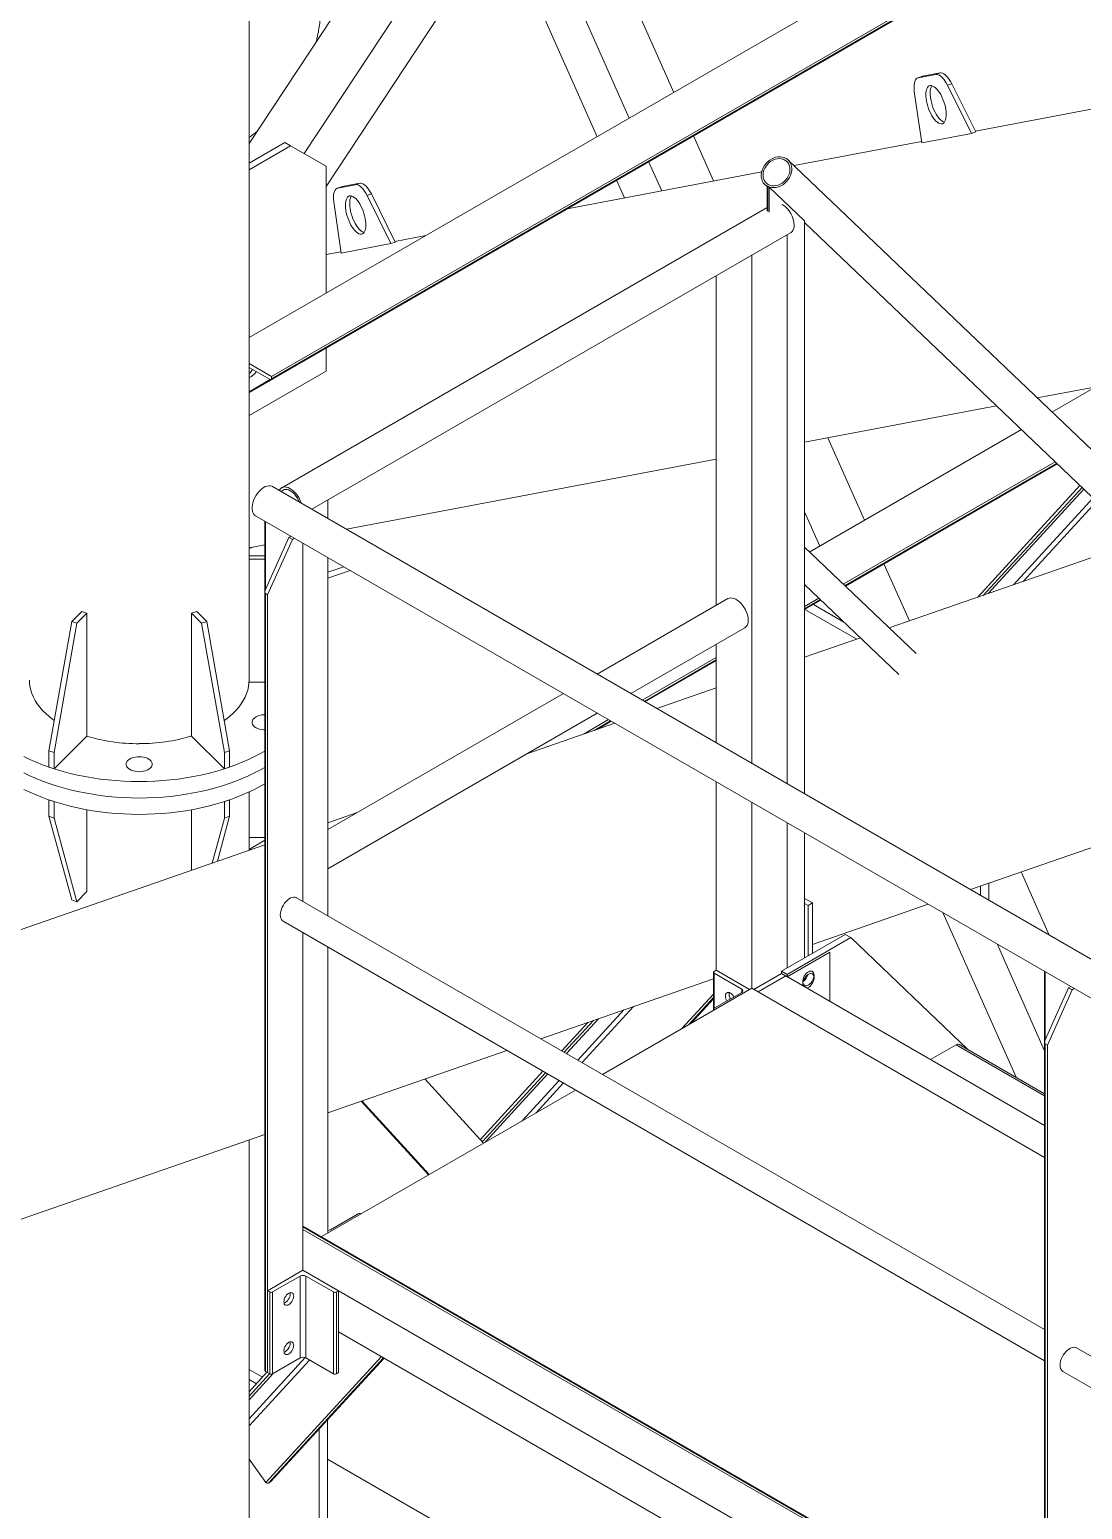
# Model space of a CAD drawing. Header units: millimetres. Extents: x 26816 to 90584, y 11074 to 56542.
# Drawn here: x 44217 to 45268, y 40034 to 41510 of the extents above; entities that cross this region are included whole.
import ezdxf

# ---------------------------------------------------------------- set-up
doc = ezdxf.new("R2010")
doc.units = ezdxf.units.MM
doc.layers.add('MAU_CAM', color=30, linetype='Continuous')
doc.layers.add('MAU_XANH', color=5, linetype='Continuous')
doc.layers.add('MAU_TÍM', color=4, linetype='Continuous', lineweight=25)

msp = doc.modelspace()

# ---------------------------------------------------------------- linework, layer by layer
at = {"layer": 'MAU_CAM', "linetype": 'Continuous', "lineweight": 0}
for p, q in [((44436.3, 40983.4), (44436.3, 42795.7)), ((44985.1, 42227), (44436.3, 41396.3)), ((44985.1, 42133.8), (44491.2, 41386.2)), ((45004.3, 42096.7), (44513.1, 41353.2)), ((45744.1, 41957.5), (44436.3, 41202.6)), ((44458.3, 41160.7), (45788.3, 41928.5)), ((45788.7, 41931.8), (44458.7, 41164)), ((45788.7, 41929.4), (44458.7, 41161.6)), ((44436.3, 41148), (45747.3, 41904.8)), ((44745.4, 41704.8), (44860.2, 41447.2)), ((44712, 41654.2), (44815.6, 41421.5)), ((44687.9, 41617.8), (44783.6, 41403)), ((44472.1, 41397.2), (44436.3, 41376.5)), ((44477.8, 41393.9), (44436.3, 41370)), ((44477.8, 41393.9), (44472.1, 41397.2)), ((44513.1, 41373.5), (44477.8, 41393.9)), ((44879.5, 41403.8), (44899.5, 41358.9)), ((44513.1, 41246.9), (44513.1, 41373.5)), ((44834.9, 41378.1), (44847.9, 41349.1)), ((44802.9, 41359.6), (44810.8, 41342)), ((44513.1, 41169.3), (44513.1, 41192.3)), ((44458.7, 41164), (44436.3, 41176.9)), ((44436.3, 41172.9), (44457.3, 41160.8)), ((44436.3, 41125), (44513.1, 41169.3)), ((44457.3, 41160.8), (44436.3, 41148.7)), ((44458.7, 41161.6), (44458.7, 41164)), ((45280.3, 41153.3), (45237.2, 41128.4)), ((45206.8, 41110.9), (44995.6, 40988.9)), ((45013.6, 41102.7), (45050.2, 41020.5)), ((45240.4, 41078.8), (45029.1, 40956.9)), ((45242, 41077.3), (45030.7, 40955.4)), ((45031.2, 40954.9), (45242.4, 41076.9)), ((45031.2, 40954.9), (45242.4, 41076.9)), ((45162.8, 40943.6), (45265.1, 41055.2)), ((45168.6, 40945.6), (45267.2, 41053.2)), ((45173.5, 40947.3), (45269, 41051.5)), ((45198.9, 40956.1), (45278.2, 41042.7)), ((45208.5, 40959.5), (45281.7, 41039.3)), ((44990.4, 41029), (45005.7, 40994.8)), ((44436.3, 40985.1), (44452.1, 40985.1)), ((44436.3, 40981.6), (44436.3, 40983.4)), ((44436.3, 40981.6), (44452.1, 40981.6)), ((44436.3, 40859.1), (44436.3, 40981.6)), ((45069.6, 40977.1), (45095, 40920.1)), ((45004.8, 40942.8), (44990.4, 40934.5)), ((45006.4, 40941.3), (44990.4, 40932.1)), ((44990.4, 40931.4), (45006.8, 40940.9)), ((44990.4, 40931.4), (45006.8, 40940.9)), ((44999.3, 40936.5), (45029.7, 40919)), ((44269.4, 40929.5), (44259.4, 40919.5)), ((44274.6, 40927.7), (44264.6, 40917.7)), ((44269.4, 40929.5), (44274.6, 40927.7)), ((44274.6, 40805.2), (44274.6, 40927.7)), ((44379, 40927.7), (44384.2, 40929.5)), ((44379, 40927.7), (44389, 40917.7)), ((44379, 40805.2), (44379, 40927.7)), ((44384.2, 40929.5), (44394.2, 40919.5)), ((44990.8, 40931.6), (45042.5, 40901.8)), ((44259.4, 40919.5), (44236.7, 40790.6)), ((44264.6, 40917.7), (44241.9, 40788.9)), ((44259.4, 40919.5), (44264.6, 40917.7)), ((44389, 40917.7), (44394.2, 40919.5)), ((44389, 40917.7), (44411.7, 40788.9)), ((44394.2, 40919.5), (44416.9, 40790.6)), ((44902.4, 40883.7), (44828.6, 40841.1)), ((44902.4, 40881.3), (44830.7, 40839.9)), ((44831.3, 40839.6), (44902.4, 40880.6)), ((44831.3, 40839.6), (44902.4, 40880.6)), ((44452.1, 40859.1), (44436.3, 40859.1)), ((44794.9, 40821.7), (44769.9, 40807.2)), ((44797, 40820.4), (44780.5, 40810.9)), ((44783.5, 40811.9), (44797.6, 40820.1)), ((44783.5, 40812), (44797.6, 40820.1)), ((44241.9, 40772.5), (44274.6, 40805.2)), ((44411.7, 40772.5), (44379, 40805.2)), ((44236.7, 40790.6), (44241.9, 40788.9)), ((44236.7, 40790.6), (44236.7, 40774.3)), ((44241.9, 40788.9), (44241.9, 40772.5)), ((44411.7, 40788.9), (44416.9, 40790.6)), ((44411.7, 40788.9), (44411.7, 40772.5)), ((44416.9, 40790.6), (44416.9, 40774.3)), ((44236.7, 40774.3), (44241.9, 40772.5)), ((44411.7, 40772.5), (44416.9, 40774.3)), ((44436.3, 40749.4), (44436.3, 40704)), ((44236.7, 40741.6), (44241.9, 40739.9)), ((44236.7, 40741.6), (44236.7, 40741.6)), ((44236.7, 40725.3), (44236.7, 40741.6)), ((44241.9, 40739.9), (44241.9, 40739.9)), ((44241.9, 40723.5), (44241.9, 40739.9)), ((44274.6, 40731.8), (44274.6, 40650.1)), ((44379, 40731.8), (44379, 40671.5)), ((44411.7, 40739.9), (44416.9, 40741.6)), ((44411.7, 40723.5), (44411.7, 40739.9)), ((44411.7, 40739.9), (44411.7, 40739.9)), ((44416.9, 40725.3), (44416.9, 40741.6)), ((44416.9, 40741.6), (44416.9, 40741.6)), ((44236.7, 40725.3), (44241.9, 40723.5)), ((44259.4, 40641.8), (44236.7, 40725.3)), ((44264.6, 40640.1), (44241.9, 40723.5)), ((44399.5, 40678.6), (44411.7, 40723.5)), ((44404.7, 40680.5), (44416.9, 40725.3)), ((44411.7, 40723.5), (44416.9, 40725.3)), ((44436.3, 40691.4), (44436.3, 40704)), ((44436.3, 40704), (44452.1, 40704)), ((44452.1, 40701.3), (44436.3, 40692.2)), ((45165.8, 40655.7), (45165.8, 40646.5)), ((45174.2, 40658.6), (45174.2, 40641.6)), ((45206.4, 40669.8), (45234.5, 40606.8)), ((44259.4, 40641.8), (44264.6, 40640.1)), ((44274.6, 40650.1), (44264.6, 40640.1)), ((45128.2, 40629.3), (45201.4, 40465)), ((45182.4, 40598), (45229.9, 40491.4)), ((44868, 40513.5), (44899.7, 40548)), ((44875, 40517.6), (44899.7, 40544.4)), ((44877.2, 40518.8), (44899.7, 40543.3)), ((44753, 40488.7), (44784.8, 40523.4)), ((44764.3, 40482.2), (44810.2, 40532.2)), ((44768.6, 40479.7), (44819.9, 40535.6)), ((44748.2, 40491.4), (44774.2, 40519.7)), ((44750.8, 40489.9), (44780, 40521.7)), ((44667.1, 40402.9), (44729.5, 40471.1)), ((44669.1, 40400.8), (44732.1, 40469.6)), ((44672, 40400.4), (44734.3, 40468.3)), ((44670.3, 40399.4), (44611.7, 40463.3)), ((44708.7, 40421.6), (44745.6, 40461.8)), ((44722.7, 40429.7), (44749.9, 40459.3)), ((44548, 40441.2), (44615.4, 40367.7)), ((44615.5, 40367.8), (44548.1, 40441.3)), ((44616.1, 40368.1), (44548.8, 40441.5)), ((44436.3, 39451.5), (44436.3, 40402.5)), ((44436.3, 40124.5), (44492.2, 40185.5)), ((44453.1, 40061), (44568.3, 40186.6)), ((44455.7, 40060.3), (44570.4, 40185.3)), ((44457.8, 40061.5), (44571.1, 40185)), ((44436.3, 40117.3), (44496.6, 40183)), ((44436.3, 40173.5), (44449.7, 40165.8)), ((44436.3, 40151.3), (44454.2, 40170.8)), ((44436.3, 40143.4), (44460.4, 40169.6)), ((44436.3, 40147), (44456.8, 40169.3)), ((44436.3, 40163.7), (44443.8, 40159.4)), ((44506.1, 40114.1), (44506.1, 39960.2)), ((44514.6, 40123.3), (44514.6, 39965.1)), ((44453.1, 40061), (44436.3, 40084.2)), ((44514.6, 40084.3), (44978.4, 39816.5)), ((44457.8, 40061.5), (44455.7, 40060.3))]:
    msp.add_line(p, q, dxfattribs=at)
at = {"layer": 'MAU_CAM', "linetype": 'Continuous', "lineweight": 0, "flags": 128}
for points in [[(44436.3, 41163.2), (44437.3, 41163.3), (44438.6, 41163.9), (44439.9, 41164.7), (44441.1, 41165.8), (44442.3, 41167.1), (44443.3, 41168.6), (44443.4, 41168.8)], [(44242, 40820.8), (44240.6, 40821.9), (44236.9, 40824.7), (44233.5, 40827.7), (44230.4, 40830.8), (44227.6, 40834), (44225.1, 40837.3), (44223, 40840.7), (44221.2, 40844.1), (44219.7, 40847.6), (44218.6, 40851.1), (44217.8, 40854.6), (44217.3, 40858.2), (44217.2, 40860.9)], [(44436.3, 40860.9), (44436.2, 40858.2), (44435.8, 40854.6), (44435, 40851.1), (44433.9, 40847.6), (44432.4, 40844.1), (44430.6, 40840.7), (44428.4, 40837.3), (44426, 40834), (44423.2, 40830.8), (44420.1, 40827.7), (44416.7, 40824.7), (44413, 40821.9), (44411.5, 40820.8)], [(44441.1, 40822.8), (44440.2, 40821.7), (44439.6, 40820.5), (44439.4, 40819.2), (44439.5, 40818), (44439.9, 40816.8), (44440.8, 40815.6), (44441.9, 40814.6), (44443.3, 40813.6), (44444.9, 40812.9), (44446.8, 40812.2), (44448.8, 40811.8), (44450.9, 40811.6), (44452.1, 40811.5)], [(44452.1, 40790.3), (44447.7, 40787.9), (44441.9, 40784.8), (44435.9, 40781.9), (44429.6, 40779.2), (44423.2, 40776.6), (44416.5, 40774.2), (44409.7, 40771.9), (44402.7, 40769.9), (44395.6, 40768), (44388.3, 40766.3), (44380.9, 40764.8), (44373.3, 40763.5), (44365.7, 40762.4), (44358, 40761.5), (44350.3, 40760.8), (44342.5, 40760.3), (44334.6, 40760), (44326.8, 40759.9)], [(44326.8, 40759.9), (44318.9, 40760), (44311.1, 40760.3), (44303.3, 40760.8), (44295.5, 40761.5), (44287.8, 40762.4), (44280.2, 40763.5), (44272.7, 40764.8), (44265.3, 40766.3), (44258, 40768), (44250.8, 40769.9), (44243.9, 40771.9), (44237, 40774.2), (44230.4, 40776.6), (44223.9, 40779.2), (44217.7, 40781.9), (44211.6, 40784.8)], [(44326.8, 40784.7), (44324.6, 40784.6), (44322.6, 40784.3), (44320.6, 40783.8), (44318.8, 40783.1), (44317.2, 40782.3), (44315.9, 40781.3), (44314.9, 40780.2), (44314.2, 40779), (44313.8, 40777.8), (44313.8, 40776.6), (44314.2, 40775.3), (44314.9, 40774.2), (44315.9, 40773.1), (44317.2, 40772.1), (44318.8, 40771.3), (44320.6, 40770.6), (44322.6, 40770.1), (44324.6, 40769.8), (44326.8, 40769.7), (44328.9, 40769.8), (44331, 40770.1), (44333, 40770.6), (44334.8, 40771.3), (44336.3, 40772.1), (44337.7, 40773.1), (44338.7, 40774.2), (44339.4, 40775.3), (44339.7, 40776.6), (44339.7, 40777.8), (44339.4, 40779), (44338.7, 40780.2), (44337.7, 40781.3), (44336.3, 40782.3), (44334.8, 40783.1), (44333, 40783.8), (44331, 40784.3), (44328.9, 40784.6), (44326.8, 40784.7)], [(44452.1, 40774), (44447.7, 40771.5), (44441.9, 40768.5), (44435.9, 40765.6), (44429.6, 40762.8), (44423.2, 40760.2), (44416.5, 40757.8), (44409.7, 40755.6), (44402.7, 40753.5), (44395.6, 40751.7), (44388.3, 40750), (44380.9, 40748.5), (44373.3, 40747.2), (44365.7, 40746.1), (44358, 40745.1), (44350.3, 40744.4), (44342.5, 40743.9), (44334.6, 40743.6), (44326.8, 40743.5)], [(44452.1, 40774), (44447.7, 40771.5), (44441.9, 40768.5), (44435.9, 40765.6), (44429.6, 40762.8), (44423.2, 40760.2), (44416.5, 40757.8), (44409.7, 40755.6), (44402.7, 40753.5), (44395.6, 40751.7), (44388.3, 40750), (44380.9, 40748.5), (44373.3, 40747.2), (44365.7, 40746.1), (44358, 40745.1), (44350.3, 40744.4), (44342.5, 40743.9), (44334.6, 40743.6), (44326.8, 40743.5)], [(44326.8, 40743.5), (44318.9, 40743.6), (44311.1, 40743.9), (44303.3, 40744.4), (44295.5, 40745.1), (44287.8, 40746.1), (44280.2, 40747.2), (44272.7, 40748.5), (44265.3, 40750), (44258, 40751.7), (44250.8, 40753.5), (44243.9, 40755.6), (44237, 40757.8), (44230.4, 40760.2), (44223.9, 40762.8), (44217.7, 40765.6), (44211.6, 40768.5)], [(44326.8, 40743.5), (44318.9, 40743.6), (44311.1, 40743.9), (44303.3, 40744.4), (44295.5, 40745.1), (44287.8, 40746.1), (44280.2, 40747.2), (44272.7, 40748.5), (44265.3, 40750), (44258, 40751.7), (44250.8, 40753.5), (44243.9, 40755.6), (44237, 40757.8), (44230.4, 40760.2), (44223.9, 40762.8), (44217.7, 40765.6), (44211.6, 40768.5)], [(44326.8, 40727.2), (44318.9, 40727.3), (44311.1, 40727.6), (44303.3, 40728.1), (44295.5, 40728.8), (44287.8, 40729.7), (44280.2, 40730.8), (44272.7, 40732.1), (44265.3, 40733.6), (44258, 40735.3), (44250.8, 40737.2), (44243.9, 40739.3), (44237, 40741.5), (44230.4, 40743.9), (44223.9, 40746.5), (44217.7, 40749.2), (44211.6, 40752.1)], [(44452.1, 40757.7), (44447.7, 40755.2), (44441.9, 40752.1), (44435.9, 40749.2), (44429.6, 40746.5), (44423.2, 40743.9), (44416.5, 40741.5), (44409.7, 40739.3), (44402.7, 40737.2), (44395.6, 40735.3), (44388.3, 40733.6), (44380.9, 40732.1), (44373.3, 40730.8), (44365.7, 40729.7), (44358, 40728.8), (44350.3, 40728.1), (44342.5, 40727.6), (44334.6, 40727.3), (44326.8, 40727.2)]]:
    msp.add_lwpolyline(points, dxfattribs=at)
at = {"layer": 'MAU_CAM', "linetype": 'Continuous', "lineweight": 0}
for centre, radius, start, end in [((44427.8, 41177.6), 13.8, 307.9972, 330.6457), ((44427.7, 41177.7), 13.9, 308.115, 330.5279), ((44457.8, 41161.4), 0.873, 230.7967, 9.214), ((44451.4, 40810.5), 16, 87.7177, 130.0511), ((44325.8, 40973.4), 175.8, 253.0494, 270.3032), ((44327.6, 40974), 176.3, 269.7242, 286.9232), ((44454.9, 40062.2), 2.07, 212.4295, 293.7101)]:
    msp.add_arc(centre, radius, start, end, dxfattribs=at)
at = {"layer": 'MAU_TÍM', "linetype": 'Continuous', "lineweight": 0}
for p, q in [((45107.6, 41463.1), (45103.3, 41461.6)), ((45103.8, 41461.8), (45121.4, 41465.1)), ((45103.8, 41461.8), (45108.1, 41463.2)), ((45108.1, 41463.2), (45107.6, 41463.1)), ((45108.1, 41463.2), (45125.7, 41466.6)), ((45125.7, 41466.6), (45121.4, 41465.1)), ((45133, 41454.4), (45137.3, 41455.8)), ((45133, 41454.4), (45156.9, 41406.3)), ((45137.3, 41455.8), (45161.2, 41407.7)), ((45107.3, 41396.8), (45099.9, 41448.1)), ((45385.4, 41451.1), (45160.8, 41408.5)), ((45107.1, 41398.3), (44980, 41374.1)), ((45156.9, 41406.3), (45107.3, 41396.8)), ((45156.9, 41406.3), (45161.2, 41407.7)), ((44947.7, 41368), (44753.6, 41331.1)), ((44528.6, 41353.1), (44524.3, 41351.7)), ((44542.4, 41355.1), (44524.8, 41351.8)), ((44529.1, 41353.3), (44524.8, 41351.8)), ((44528.6, 41353.1), (44529.1, 41353.3)), ((44546.7, 41356.6), (44529.1, 41353.3)), ((44542.4, 41355.1), (44546.7, 41356.6)), ((44520.9, 41338.1), (44528.3, 41286.9)), ((44558.3, 41345.9), (44554, 41344.4)), ((44577.9, 41296.3), (44554, 41344.4)), ((44582.2, 41297.8), (44558.3, 41345.9)), ((44528.3, 41286.9), (44577.9, 41296.3)), ((44577.9, 41296.3), (44582.2, 41297.8)), ((44612.7, 41304.4), (44581.9, 41298.5)), ((44528.1, 41288.3), (44513.1, 41285.5)), ((45222.6, 41142.4), (45351.6, 41166.9)), ((44990.4, 41098.2), (45181.9, 41134.6)), ((44533.5, 41011.5), (44902.4, 41081.5)), ((45397.7, 41025.2), (45074.9, 40913.1)), ((44436.5, 40993), (44452.1, 40996)), ((44436.3, 40992.3), (44441, 40993.9)), ((44514.9, 40968.6), (44530.9, 40974.1)), ((44514.9, 40962.6), (44537.3, 40970.4)), ((45046.3, 40903.2), (44990.4, 40883.8)), ((44902.4, 40853.2), (44843.2, 40832.7)), ((44801.1, 40818.1), (44713.3, 40787.6)), ((45155.9, 40652.2), (45397.7, 40736.2)), ((44544.2, 40728.9), (44514.9, 40718.7)), ((44452.1, 40696.9), (43657.6, 40421.1)), ((44998.2, 40597.5), (45113.8, 40637.6)), ((44727.4, 40503.5), (44899.7, 40563.3)), ((44514.9, 40429.7), (44693.6, 40491.8)), ((43747.1, 40163.2), (44452.1, 40407.9))]:
    msp.add_line(p, q, dxfattribs=at)
at = {"layer": 'MAU_TÍM', "linetype": 'Continuous', "lineweight": 0, "flags": 128}
for points in [[(45099.9, 41448.1), (45099.7, 41450.5), (45099.6, 41452.7), (45099.7, 41454.8), (45100, 41456.7), (45100.4, 41458.3), (45101, 41459.6), (45101.8, 41460.7), (45102.7, 41461.4), (45103.8, 41461.8)], [(45113.3, 41433.3), (45112.6, 41435.9), (45112, 41438.4), (45111.6, 41440.9), (45111.4, 41443.2), (45111.4, 41445.4), (45111.5, 41447.5), (45111.9, 41449.3), (45112.4, 41450.8), (45113, 41452.1), (45113.8, 41453), (45114.8, 41453.7), (45115.9, 41454), (45117.1, 41453.9), (45118.3, 41453.5), (45119.6, 41452.8), (45121, 41451.8), (45122.4, 41450.4), (45123.7, 41448.8), (45125, 41446.9), (45126.3, 41444.9), (45127.4, 41442.6), (45128.5, 41440.2), (45129.5, 41437.7), (45130.3, 41435.2), (45130.9, 41432.6), (45131.4, 41430.1), (45131.7, 41427.7), (45131.8, 41425.4), (45131.8, 41423.3), (45131.5, 41421.3), (45131.1, 41419.7), (45130.5, 41418.3), (45129.8, 41417.1), (45128.9, 41416.4), (45127.9, 41415.9), (45126.8, 41415.8), (45125.5, 41416), (45124.2, 41416.5), (45122.9, 41417.4), (45121.5, 41418.6), (45120.2, 41420.1), (45118.8, 41421.8), (45117.5, 41423.8), (45116.3, 41426), (45115.2, 41428.3), (45114.2, 41430.8), (45113.3, 41433.3)], [(45117.6, 41434.8), (45116.9, 41437.3), (45116.3, 41439.9), (45115.9, 41442.3), (45115.7, 41444.7), (45115.7, 41446.9), (45115.8, 41448.9), (45116.2, 41450.7), (45116.7, 41452.3), (45117.3, 41453.6), (45117.5, 41453.8)], [(45121.4, 41465.1), (45122.5, 41465.1), (45123.8, 41464.8), (45125.1, 41464.2), (45126.4, 41463.2), (45127.8, 41462), (45129.2, 41460.4), (45130.5, 41458.6), (45131.8, 41456.6), (45133, 41454.4)], [(45137.3, 41455.8), (45136.1, 41458.1), (45134.8, 41460.1), (45133.5, 41461.9), (45132.1, 41463.5), (45130.7, 41464.7), (45129.4, 41465.7), (45128.1, 41466.3), (45126.8, 41466.6), (45125.7, 41466.6)], [(45130, 41417.4), (45129.8, 41417.5), (45128.5, 41418), (45127.2, 41418.9), (45125.8, 41420.1), (45124.5, 41421.6), (45123.1, 41423.3), (45121.8, 41425.3), (45120.6, 41427.5), (45119.5, 41429.8), (45118.5, 41432.2), (45117.6, 41434.8)], [(44524.8, 41351.8), (44523.8, 41351.4), (44522.8, 41350.7), (44522.1, 41349.7), (44521.4, 41348.3), (44521, 41346.7), (44520.7, 41344.9), (44520.6, 41342.8), (44520.7, 41340.5), (44520.9, 41338.1)], [(44554, 41344.4), (44552.8, 41346.6), (44551.5, 41348.6), (44550.2, 41350.5), (44548.8, 41352), (44547.4, 41353.3), (44546.1, 41354.2), (44544.8, 41354.9), (44543.5, 41355.2), (44542.4, 41355.1)], [(44546.7, 41356.6), (44547.8, 41356.7), (44549.1, 41356.3), (44550.4, 41355.7), (44551.7, 41354.8), (44553.1, 41353.5), (44554.5, 41351.9), (44555.8, 41350.1), (44557.1, 41348.1), (44558.3, 41345.9)], [(44550.9, 41326.5), (44550, 41329), (44549, 41331.4), (44547.9, 41333.8), (44546.7, 41336), (44545.4, 41337.9), (44544, 41339.7), (44542.7, 41341.2), (44541.3, 41342.4), (44540, 41343.2), (44538.7, 41343.8), (44537.5, 41344), (44536.3, 41343.9), (44535.3, 41343.4), (44534.4, 41342.6), (44533.7, 41341.5), (44533.1, 41340.1), (44532.7, 41338.4), (44532.4, 41336.5), (44532.4, 41334.4), (44532.5, 41332.1), (44532.8, 41329.7), (44533.3, 41327.2), (44534, 41324.6), (44534.8, 41322.1), (44535.7, 41319.6), (44536.8, 41317.2), (44537.9, 41314.9), (44539.2, 41312.8), (44540.5, 41311), (44541.9, 41309.3), (44543.2, 41308), (44544.6, 41307), (44545.9, 41306.2), (44547.2, 41305.9), (44548.3, 41305.8), (44549.4, 41306.1), (44550.4, 41306.7), (44551.2, 41307.7), (44551.9, 41309), (44552.4, 41310.5), (44552.7, 41312.3), (44552.8, 41314.3), (44552.8, 41316.5), (44552.6, 41318.9), (44552.2, 41321.4), (44551.6, 41323.9), (44550.9, 41326.5)], [(44538.5, 41343.8), (44538, 41343), (44537.4, 41341.6), (44537, 41339.9), (44536.7, 41338), (44536.7, 41335.9), (44536.8, 41333.6), (44537.1, 41331.1), (44537.6, 41328.6), (44538.3, 41326.1), (44539.1, 41323.5), (44540, 41321), (44541.1, 41318.6), (44542.2, 41316.4), (44543.5, 41314.3), (44544.8, 41312.4), (44546.2, 41310.8), (44547.5, 41309.5), (44548.9, 41308.4), (44550.2, 41307.7), (44551, 41307.4)]]:
    msp.add_lwpolyline(points, dxfattribs=at)
at = {"layer": 'MAU_TÍM', "linetype": 'Continuous', "lineweight": 0}
for points, knots in [([(44503.2, 41497.6), (44503.6, 41499), (44504.6, 41502.8), (44505.8, 41509), (44506.9, 41516.1), (44507.7, 41523.2), (44508.1, 41530.4), (44508.3, 41537.5), (44508.1, 41544.6), (44507.6, 41551.7), (44506.8, 41558.8), (44505.7, 41565.7), (44504.7, 41571), (44503.9, 41574), (44503.7, 41574.6)], [0, 0, 0, 0, 0.05778, 0.1505, 0.242934, 0.335097, 0.427004, 0.518671, 0.61011, 0.701335, 0.79236, 0.883199, 0.973867, 1, 1, 1, 1]), ([(44436.3, 41402.3), (44437.4, 41403), (44440, 41404.8), (44442.5, 41406.7), (44443.9, 41407.8)], [0, 0, 0, 0, 0.425682, 1, 1, 1, 1])]:
    msp.add_open_spline(points, degree=3, knots=knots, dxfattribs=at)
at = {"layer": 'MAU_XANH', "linetype": 'Continuous', "lineweight": 0}
for p, q in [((45359.3, 41011.8), (44974.1, 41379.7)), ((44950.8, 41355.4), (44953.1, 41353.2)), ((44953.1, 41353.8), (44953.1, 41329.2)), ((44953.7, 41353.6), (44955.1, 41352.8)), ((44953.7, 41353.6), (44953.7, 41328.5)), ((44955.1, 41352.8), (44955.1, 41327.8)), ((44955.1, 41352.8), (44990.4, 41319.1)), ((44953.1, 41332.4), (44469, 41052.9)), ((44499.1, 41031.4), (44976.5, 41307)), ((44973.1, 41305), (44973.1, 40757.7)), ((44990.4, 41319.1), (44990.4, 40747.7)), ((44990.4, 41317.5), (45323.5, 40999.4)), ((44937.7, 41284.6), (44937.7, 40778.1)), ((44902.4, 41264.2), (44902.4, 40935.6)), ((48180.8, 38906), (44459.7, 41054.1)), ((44514.9, 41040.5), (44514.9, 41022.2)), ((44442.8, 41024.9), (48164, 38876.8)), ((44452.1, 41019.6), (44452.1, 40948.9)), ((44452.6, 41019.3), (44452.6, 40951.4)), ((44476, 41003.3), (44452.6, 40951.4)), ((44454.8, 40946.2), (44479.5, 41001.3)), ((44478.1, 41004.6), (44476, 41003.3)), ((44479.5, 41001.3), (44476, 41003.3)), ((44479.5, 41001.3), (44481.6, 41002.5)), ((44490.1, 40997.6), (44490.1, 40640.4)), ((44514.9, 40983.3), (44514.9, 40626.2)), ((45101.8, 40887.5), (44990.4, 40993.8)), ((44990.4, 40956.5), (45084.4, 40866.7)), ((44452.1, 40948.9), (44452.1, 40172.5)), ((44454.8, 40946.2), (44452.6, 40947.4)), ((44452.6, 40947.4), (44452.6, 40171.7)), ((44454.8, 40946.2), (44454.8, 40170.5)), ((44913.8, 40942.3), (44783.6, 40867.1)), ((44817.3, 40847.6), (44930.7, 40913.1)), ((44902.4, 40896.7), (44902.4, 40798.6)), ((44749.9, 40847.6), (44514.9, 40712)), ((44514.9, 40673), (44783.6, 40828.2)), ((44902.4, 40759.6), (44902.4, 40571.7)), ((44937.7, 40739.2), (44937.7, 40553.8)), ((44973.1, 40718.8), (44973.1, 40574.2)), ((44990.4, 40708.8), (44990.4, 40584.2)), ((45229.9, 40213.4), (44483.8, 40644.1)), ((44990.4, 40643.2), (44998.2, 40638.8)), ((44990.4, 40638.3), (44994, 40636.3)), ((44998.2, 40638.8), (44994, 40636.3)), ((44994, 40636.3), (44994, 40586.2)), ((44998.2, 40638.8), (44998.2, 40588.7)), ((44470.3, 40620.7), (45229.9, 40182.2)), ((44490.1, 40609.3), (44490.1, 40272.5)), ((44967.4, 40570.9), (45030.9, 40607.5)), ((44973.1, 40567.6), (45036.5, 40604.3)), ((45030.9, 40607.5), (45036.5, 40604.3)), ((45036.5, 40604.3), (45153.4, 40492.7)), ((44514.9, 40595), (44514.9, 40309.7)), ((44973.1, 40565.2), (45015.5, 40589.7)), ((45015.5, 40589.7), (45015.5, 40540.7)), ((44899.7, 40569.7), (44899.7, 40533)), ((44900.2, 40570.5), (44902.4, 40571.7)), ((44927.8, 40553), (44900.2, 40568.9)), ((44900.2, 40568.9), (44900.2, 40533.8)), ((44902.4, 40571.7), (44935.6, 40552.5)), ((44939.8, 40552.5), (44967.4, 40568.5)), ((44967.4, 40570.9), (44973.1, 40567.6)), ((44967.4, 40568.5), (44967.4, 40570.9)), ((44967.4, 40568.5), (44971.7, 40566)), ((44973.1, 40565.2), (44967.4, 40568.5)), ((44973.1, 40565.2), (44973.1, 40567.6)), ((45229.9, 40570.6), (45229.9, 40499.9)), ((45230.5, 40570.2), (45230.5, 40502.3)), ((44937.7, 40553.8), (44789, 40467.9)), ((44927.8, 40553), (44927.8, 40549.7)), ((45229.9, 40385.1), (44937.7, 40553.8)), ((44944.1, 40550.1), (44971.7, 40566)), ((44971.7, 40566), (45229.9, 40417)), ((44988.6, 40557.8), (44988.7, 40559.1)), ((44990.4, 40563.7), (44990.4, 40561.7)), ((45253.8, 40554.3), (45230.5, 40502.3)), ((45232.6, 40497.1), (45257.3, 40552.3)), ((45255.9, 40555.5), (45253.8, 40554.3)), ((45257.3, 40552.3), (45253.8, 40554.3)), ((45257.3, 40552.3), (45259.5, 40553.5)), ((44900.2, 40533.8), (44927.8, 40549.7)), ((44899.7, 40533), (44899.7, 40531.8)), ((45115.9, 40482.7), (45141.5, 40497.5)), ((45141.5, 40497.5), (45229.9, 40446.5)), ((45229.9, 40448.5), (45144.5, 40497.8)), ((45229.9, 40499.9), (45229.9, 39723.5)), ((45232.6, 40497.1), (45230.5, 40498.4)), ((45230.5, 40498.4), (45230.5, 39722.7)), ((45232.6, 40497.1), (45232.6, 39721.4)), ((44762, 40452.3), (44508.4, 40305.9)), ((45229.9, 39889.4), (44490.1, 40316.5)), ((44545.3, 40328.8), (44517.7, 40312.9)), ((44490.1, 40315.8), (45229.9, 39888.7)), ((44490.1, 40313.3), (45229.9, 39886.3)), ((44490.1, 40272.5), (44454.8, 40252.1)), ((44490.1, 40272.5), (45229.9, 39845.5)), ((44525.5, 40252.1), (44490.1, 40272.5)), ((44459.7, 40250.9), (44487.3, 40266.8)), ((44487.3, 40185.1), (44487.3, 40266.8)), ((44492.9, 40266.8), (44520.5, 40250.9)), ((44492.9, 40185.1), (44492.9, 40266.8)), ((44454.8, 40252.1), (44456.9, 40250.9)), ((44454.8, 40170.5), (44454.8, 40252.1)), ((44456.9, 40169.2), (44456.9, 40250.9)), ((44459.7, 40169.2), (44459.7, 40250.9)), ((44520.5, 40169.2), (44520.5, 40250.9)), ((44523.4, 40250.9), (44525.5, 40252.1)), ((44523.4, 40169.2), (44523.4, 40250.9)), ((44525.5, 40170.5), (44525.5, 40252.1)), ((44525.5, 40211.3), (45229.9, 39804.6)), ((44459.7, 40169.2), (44487.3, 40185.1)), ((44492.9, 40185.1), (44520.5, 40169.2)), ((45972.3, 39784.8), (45261.6, 40195.1)), ((44452.6, 40171.7), (44454.8, 40170.5)), ((44454.8, 40170.5), (44456.9, 40169.2)), ((44523.4, 40169.2), (44525.5, 40170.5)), ((45248.1, 40171.7), (45972.3, 39753.6))]:
    msp.add_line(p, q, dxfattribs=at)
at = {"layer": 'MAU_XANH', "linetype": 'Continuous', "lineweight": 0, "flags": 128}
for points in [[(44972, 41381.3), (44970.1, 41382.2), (44968.1, 41382.7), (44966, 41382.9), (44963.8, 41382.8), (44961.6, 41382.4), (44959.4, 41381.6), (44957.3, 41380.6), (44955.2, 41379.3), (44953.3, 41377.7), (44951.7, 41375.9), (44950.2, 41373.9), (44949, 41371.8), (44948.1, 41369.6), (44947.5, 41367.4), (44947.2, 41365.1), (44947.3, 41362.9), (44947.7, 41360.9), (44948.3, 41358.9), (44949.3, 41357.1), (44950.6, 41355.6), (44952.1, 41354.3), (44953.1, 41353.7)], [(44970.9, 41379.7), (44969.1, 41380.5), (44967.2, 41381), (44965.2, 41381.1), (44963.1, 41380.9), (44961, 41380.4), (44958.9, 41379.6), (44956.9, 41378.5), (44955.1, 41377.1), (44953.4, 41375.4), (44952, 41373.6), (44950.8, 41371.6), (44949.9, 41369.6), (44949.3, 41367.4), (44949, 41365.3), (44949.1, 41363.3), (44949.5, 41361.3), (44950.2, 41359.5), (44951.2, 41357.9), (44952.5, 41356.5), (44954.1, 41355.4), (44955.8, 41354.6), (44957.7, 41354.1), (44959.8, 41354), (44961.9, 41354.2), (44964, 41354.7), (44966, 41355.5), (44968, 41356.6), (44969.9, 41358), (44971.5, 41359.7), (44973, 41361.5), (44974.2, 41363.5), (44975, 41365.5), (44975.6, 41367.7), (44975.9, 41369.8), (44975.8, 41371.8), (44975.4, 41373.8), (44974.7, 41375.6), (44973.7, 41377.2), (44972.4, 41378.6), (44970.9, 41379.7)], [(44955.1, 41352.8), (44955.8, 41352.6), (44957.8, 41352.2), (44960, 41352.2), (44962.2, 41352.4), (44964.4, 41353), (44966.6, 41353.9), (44968.7, 41355.1), (44970.7, 41356.6), (44972.5, 41358.3), (44974, 41360.2), (44975.4, 41362.2), (44976.4, 41364.4), (44977.2, 41366.6), (44977.6, 41368.9), (44977.7, 41371.1), (44977.5, 41373.2), (44977, 41375.2), (44976.1, 41377.1), (44975, 41378.8), (44973.6, 41380.2), (44972, 41381.3)], [(44976.5, 41307), (44977, 41307.3), (44978.1, 41308.3), (44978.9, 41309.5), (44979.5, 41311.1), (44979.9, 41312.8), (44980, 41314.7)], [(44459.7, 41054.1), (44458.9, 41054.5), (44457.4, 41054.9), (44455.9, 41054.9), (44454.2, 41054.6), (44452.5, 41054), (44450.8, 41053), (44449.1, 41051.8), (44447.4, 41050.3), (44445.8, 41048.6), (44444.3, 41046.7), (44443, 41044.7), (44441.8, 41042.5), (44440.8, 41040.3), (44440.1, 41038), (44439.6, 41035.8), (44439.3, 41033.7), (44439.3, 41031.7), (44439.6, 41029.8), (44440.1, 41028.2), (44440.8, 41026.8), (44441.8, 41025.7), (44442.8, 41024.9)], [(44488.3, 41037.6), (44488.2, 41037.9), (44487.3, 41040.2), (44486.3, 41042.4), (44485, 41044.5), (44483.6, 41046.5), (44482.1, 41048.3), (44480.4, 41049.9), (44478.7, 41051.2), (44477, 41052.3), (44475.2, 41053.1), (44473.5, 41053.6), (44471.9, 41053.7), (44470.5, 41053.5), (44469.1, 41053), (44468, 41052.2), (44467, 41051), (44466.5, 41050.2)], [(44486.2, 41038.8), (44485.5, 41040.4), (44484.5, 41042.4), (44483.3, 41044.3), (44482, 41046), (44480.5, 41047.6), (44479, 41048.9), (44477.4, 41049.9), (44475.8, 41050.7), (44474.3, 41051.2), (44472.8, 41051.3), (44471.5, 41051.1), (44470.3, 41050.6), (44469.2, 41049.9), (44468.5, 41049)], [(44934.2, 40920.8), (44934.1, 40922.9), (44933.7, 40925.1), (44933.1, 40927.3), (44932.2, 40929.5), (44931.1, 40931.7), (44929.9, 40933.9), (44928.5, 40935.8), (44926.9, 40937.7), (44925.3, 40939.3), (44923.6, 40940.6), (44921.8, 40941.7), (44920.1, 40942.5), (44918.4, 40942.9), (44916.8, 40943.1), (44915.3, 40942.9), (44914, 40942.4), (44913.8, 40942.3)], [(44930.7, 40913.1), (44931.1, 40913.4), (44932.2, 40914.4), (44933.1, 40915.6), (44933.7, 40917.1), (44934.1, 40918.9), (44934.2, 40920.8)], [(44483.8, 40644.1), (44483.5, 40644.3), (44482.3, 40644.7), (44480.9, 40644.7), (44479.4, 40644.4), (44477.8, 40643.8), (44476.3, 40642.9), (44474.7, 40641.7), (44473.2, 40640.3), (44471.8, 40638.6), (44470.6, 40636.8), (44469.5, 40634.8), (44468.6, 40632.8), (44468, 40630.8), (44467.6, 40628.8), (44467.5, 40626.9), (44467.6, 40625.2), (44468, 40623.6), (44468.6, 40622.3), (44469.5, 40621.3), (44470.3, 40620.7)], [(44999.9, 40566.8), (44999.8, 40568.2), (44999.4, 40569.3), (44998.8, 40570.1), (44997.9, 40570.7), (44996.9, 40570.9), (44995.8, 40570.7), (44994.6, 40570.3), (44993.4, 40569.5), (44992.2, 40568.4), (44991.1, 40567.1), (44990.2, 40565.7), (44989.4, 40564.1), (44988.9, 40562.6), (44988.7, 40561), (44988.7, 40559.6), (44988.9, 40558.4), (44989.4, 40557.4), (44990.2, 40556.7), (44991.1, 40556.3), (44992.2, 40556.3), (44993.4, 40556.6), (44994.6, 40557.2), (44995.8, 40558.1), (44996.9, 40559.3), (44997.9, 40560.7), (44998.8, 40562.2), (44999.4, 40563.8), (44999.8, 40565.3), (44999.9, 40566.8)], [(44988.9, 40560.1), (44989.2, 40560.9), (44989.8, 40562.5), (44990.6, 40564), (44991.6, 40565.4), (44992.8, 40566.5), (44994, 40567.5), (44995.2, 40568.1), (44996.4, 40568.4), (44997.5, 40568.4), (44998.4, 40568), (44999.1, 40567.3), (44999.6, 40566.3), (44999.9, 40565.1), (44999.9, 40563.7), (44999.6, 40562.1), (44999.1, 40560.5), (44998.4, 40559), (44997.5, 40557.5), (44996.4, 40556.3), (44995.2, 40555.2), (44994, 40554.4), (44992.8, 40553.9), (44992.6, 40553.9)], [(44988.9, 40556.1), (44988.8, 40556.5), (44988.6, 40557.8)], [(44920, 40545.2), (44919.6, 40545.8), (44918.7, 40547.1), (44917.6, 40548.1), (44916.5, 40548.9), (44915.4, 40549.4), (44914.4, 40549.5), (44913.4, 40549.4), (44912.6, 40549), (44912, 40548.2), (44911.7, 40547.2), (44911.6, 40546), (44911.7, 40544.7), (44912, 40543.2), (44912.6, 40541.8), (44913, 40541.1)], [(44915.1, 40548.1), (44915.2, 40549.3), (44915.3, 40549.4)], [(44480.9, 40246.8), (44480.8, 40248), (44480.4, 40249), (44479.8, 40249.7), (44479.1, 40250.2), (44478.1, 40250.3), (44477.1, 40250.1), (44476, 40249.7), (44474.9, 40248.9), (44473.8, 40247.9), (44472.9, 40246.6), (44472.1, 40245.3), (44471.5, 40243.8), (44471.2, 40242.4), (44471, 40241.1), (44471.2, 40239.9), (44471.5, 40238.9), (44472.1, 40238.1), (44472.9, 40237.7), (44473.8, 40237.6), (44474.9, 40237.7), (44476, 40238.2), (44477.1, 40239), (44478.1, 40240), (44479.1, 40241.3), (44479.8, 40242.6), (44480.4, 40244), (44480.8, 40245.5), (44480.9, 40246.8)], [(44477.2, 40250.1), (44477.3, 40250), (44477.4, 40248.8), (44477.3, 40247.5), (44476.9, 40246.1), (44476.3, 40244.7), (44475.5, 40243.3), (44474.6, 40242.1), (44473.5, 40241), (44472.4, 40240.3), (44471.3, 40239.8), (44471.2, 40239.7)], [(44471.3, 40239.7), (44471.3, 40239.8), (44472.4, 40240.3), (44473.5, 40241), (44474.6, 40242.1), (44475.5, 40243.3), (44476.3, 40244.7), (44476.9, 40246.1), (44477.3, 40247.5), (44477.4, 40248.8), (44477.3, 40250), (44477.2, 40250.2)], [(44480.9, 40197.8), (44480.8, 40199), (44480.4, 40200), (44479.8, 40200.7), (44479.1, 40201.2), (44478.1, 40201.3), (44477.1, 40201.2), (44476, 40200.7), (44474.9, 40199.9), (44473.8, 40198.9), (44472.9, 40197.6), (44472.1, 40196.3), (44471.5, 40194.9), (44471.2, 40193.4), (44471, 40192.1), (44471.2, 40190.9), (44471.5, 40189.9), (44472.1, 40189.2), (44472.9, 40188.7), (44473.8, 40188.6), (44474.9, 40188.7), (44476, 40189.2), (44477.1, 40190), (44478.1, 40191), (44479.1, 40192.3), (44479.8, 40193.6), (44480.4, 40195), (44480.8, 40196.5), (44480.9, 40197.8)], [(44471.2, 40190.7), (44471.3, 40190.8), (44472.4, 40191.3), (44473.5, 40192.1), (44474.6, 40193.1), (44475.5, 40194.3), (44476.3, 40195.7), (44476.9, 40197.1), (44477.3, 40198.5), (44477.4, 40199.8), (44477.3, 40201), (44477.2, 40201.2)], [(44477.2, 40201.1), (44477.3, 40201), (44477.4, 40199.8), (44477.3, 40198.5), (44476.9, 40197.1), (44476.3, 40195.7), (44475.5, 40194.3), (44474.6, 40193.1), (44473.5, 40192.1), (44472.4, 40191.3), (44471.3, 40190.8), (44471.2, 40190.8)], [(45261.6, 40195.1), (45261.3, 40195.2), (45260.1, 40195.6), (45258.7, 40195.7), (45257.2, 40195.4), (45255.6, 40194.8), (45254.1, 40193.9), (45252.5, 40192.7), (45251, 40191.3), (45249.6, 40189.6), (45248.4, 40187.8), (45247.3, 40185.8), (45246.5, 40183.8), (45245.8, 40181.8), (45245.4, 40179.8), (45245.3, 40177.9)]]:
    msp.add_lwpolyline(points, dxfattribs=at)
at = {"layer": 'MAU_XANH', "linetype": 'Continuous', "lineweight": 0}
for centre, radius, start, end in [((44954.3, 41313.6), 25.8, 2.4441, 57.5559), ((44900.6, 40569.7), 0.873, 110.7834, 249.2166), ((44981.8, 40570.8), 12.5, 305.3363, 344.2494), ((44927.2, 40551.3), 1.75, 290.7834, 69.2166), ((44923.8, 40547.9), 8.69, 170.7623, 213.2012), ((44925.3, 40548.4), 10.2, 182.1462, 210.939), ((44900.6, 40533), 0.873, 110.7834, 249.2166), ((45143.3, 40495), 3.02, 65.6929, 125.6176), ((44546.7, 40326.1), 3.07, 62.6097, 117.3903), ((44515, 40318), 5.77, 268.8559, 298.0402), ((44490.1, 40261.3), 6.15, 62.6097, 117.3903), ((44458.3, 40253.6), 3.07, 242.6097, 297.3903), ((44521.9, 40253.6), 3.07, 242.6097, 297.3903), ((44490.1, 40179.7), 6.15, 62.6097, 117.3903), ((44453.1, 40172.6), 1.01, 185.6948, 245.6253), ((44458.3, 40172), 3.07, 242.6097, 297.3903), ((44521.9, 40172), 3.07, 242.6097, 297.3903), ((45251.9, 40177.2), 6.67, 173.7855, 234.9023)]:
    msp.add_arc(centre, radius, start, end, dxfattribs=at)
for centre, major_axis, ratio, start_param, end_param in [((44955.1, 41352.3), (1.99, -1.56), 0.118042, 2.44844, 3.233839), ((44454.1, 40950.5), (1.32, 3.19), 0.469182, 1.509372, 3.080168), ((45231.9, 40501.5), (1.32, 3.19), 0.469182, 1.509372, 3.080168)]:
    msp.add_ellipse(centre, major_axis=major_axis, ratio=ratio, start_param=start_param, end_param=end_param, dxfattribs=at)

doc.saveas('drawing.dxf')
